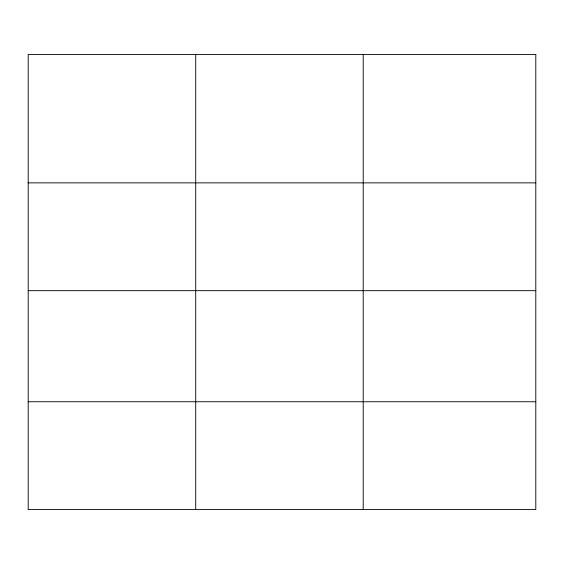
<?xml version="1.0" encoding="UTF-8"?>
<svg xmlns="http://www.w3.org/2000/svg" width="564" height="564" viewBox="0 0 564 564"><rect width="100%" height="100%" fill="white"/><g stroke="black" fill="none" stroke-linecap="round" stroke-linejoin="round"><path stroke-width="0.85" d="M28.2 182.863L535.8 182.863M28.2 290.671L535.8 290.671M28.2 401.751L535.8 401.751M363.216 54.44L363.216 509.56M195.708 54.44L195.708 509.56M535.8 54.44L28.2 54.44L28.2 509.56L535.8 509.56L535.8 54.44"/></g></svg>
